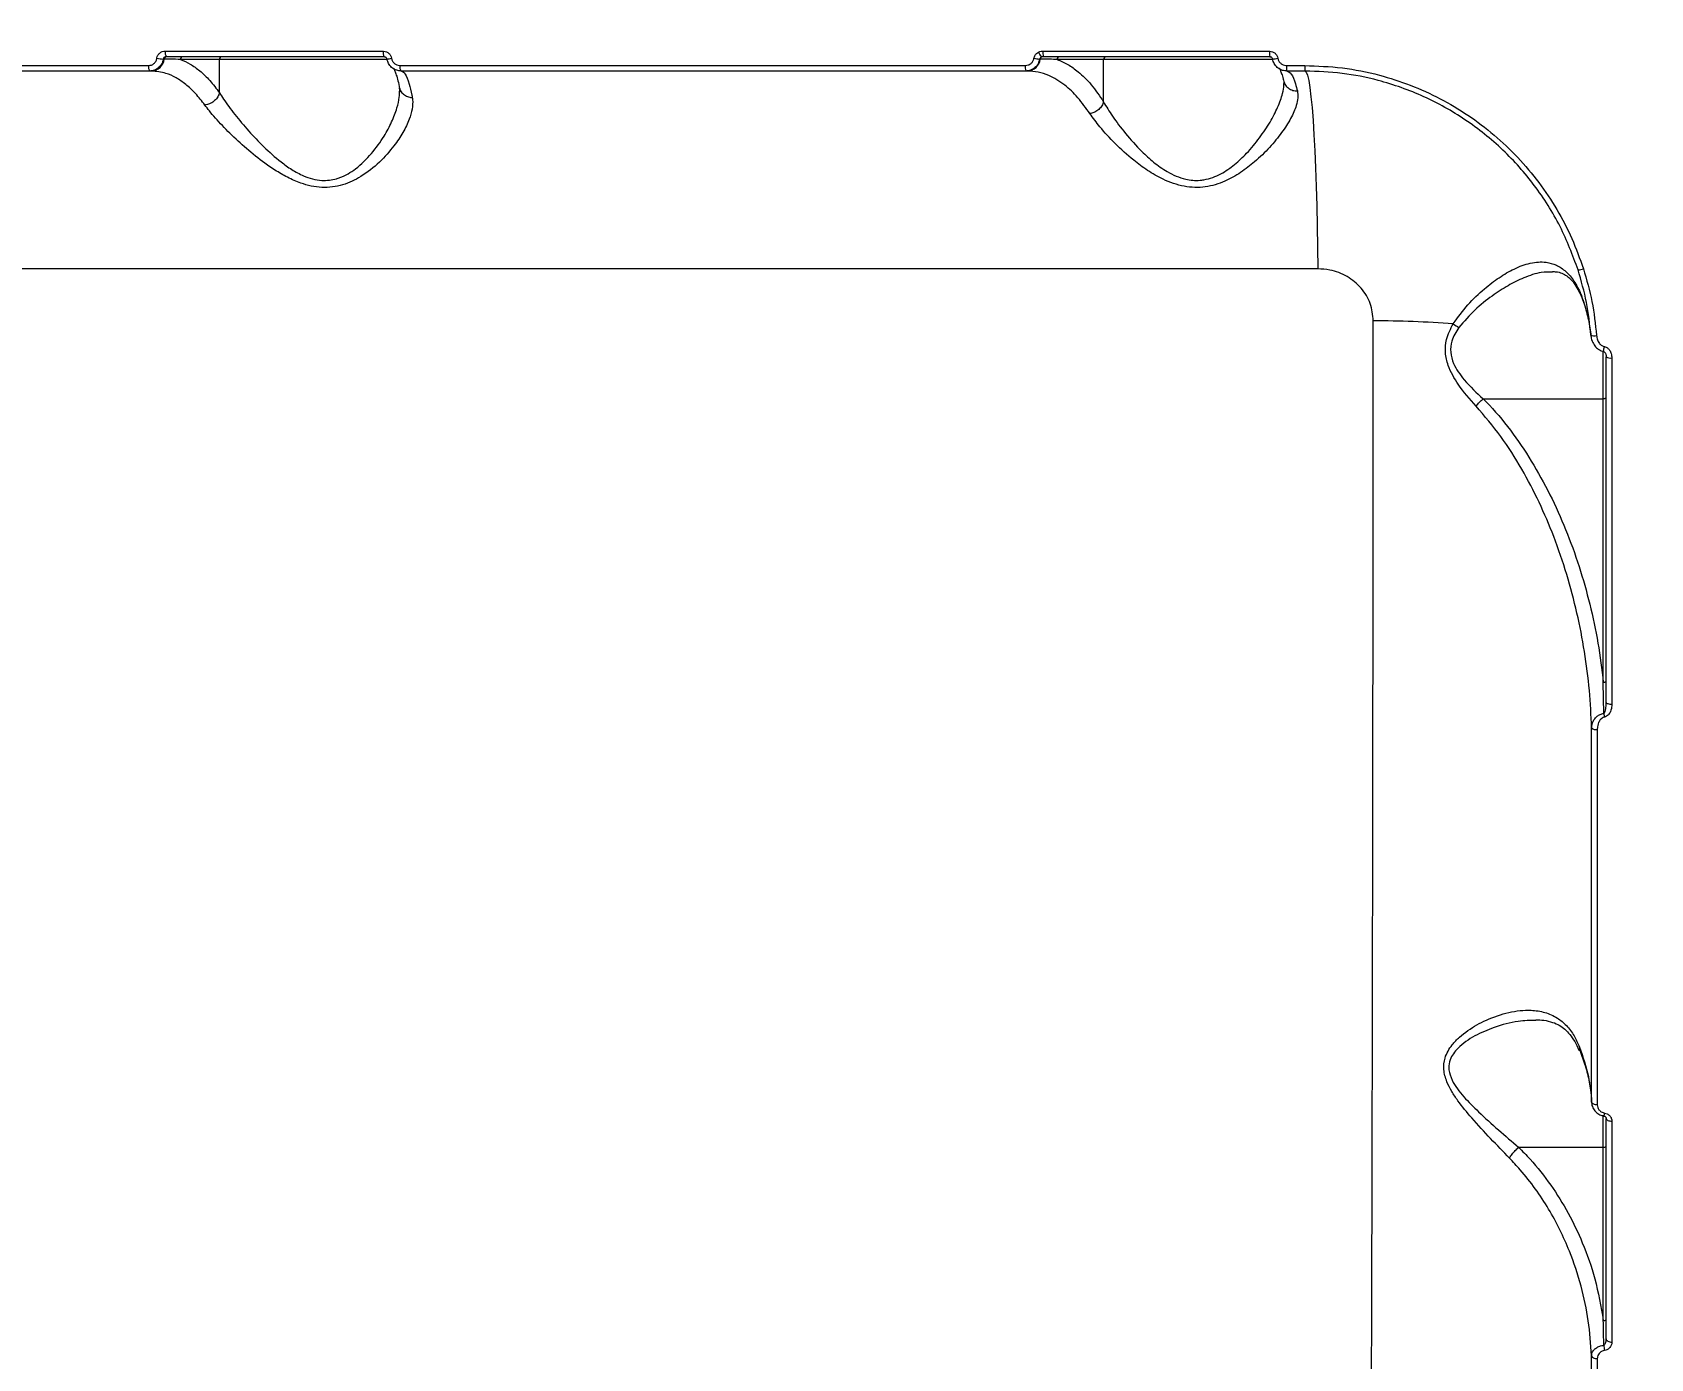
# Model space of a CAD drawing. Header units: millimetres. Extents: x -6521 to 6343, y -6174 to 4868.
# Drawn here: x -2641.9 to -2359.8, y 458.9 to 690.2 of the extents above; entities that cross this region are included whole.
import ezdxf

# ---------------------------------------------------------------- set-up
doc = ezdxf.new("R2010")
doc.units = ezdxf.units.MM
for name, color, linetype in [('DIKOM_ОБЪЕКТ', 7, 'Continuous'), ('DIKOM_РАЗМЕР_ЗОНА', 7, 'Continuous'), ('DIKOM_РАЗМЕР_ОБЪЕКТА', 7, 'Continuous')]:
    doc.layers.add(name, color=color, linetype=linetype)
doc.styles.add('style1', font='arial.ttf', dxfattribs={"width": 0.8})
doc.dimstyles.new('1-50', dxfattribs={"dimtxt": 300, "dimasz": 200, "dimexe": 100, "dimexo": 0, "dimgap": 100, "dimtad": 1, "dimtxsty": 'style1', "dimcen": 200, "dimclrd": 7, "dimclre": 7, "dimclrt": 7, "dimadec": 1, "dimazin": 2, "dimtfac": 1, "dimtmove": 0, "dimatfit": 2, "dimfxl": 0, "dimlwd": 25, "dimlwe": 18, "dimarcsym": 0})

# ---------------------------------------------------------------- blocks, each defined once
blk = doc.blocks.new('*D12')
at = {"layer": 'Defpoints', "color": 0, "transparency": 16777216}
for p in [(918.99, 3251.45), (5268.57, 3251.45), (-3684.78, -1936.75)]:
    blk.add_point(p, dxfattribs=at)
at = {"layer": 'DIKOM_РАЗМЕР_ОБЪЕКТА', "color": 7, "lineweight": 18, "transparency": 16777216}
for p, q in [((918.99, 3251.45), (5368.57, 3251.45)), ((-3684.78, -1936.75), (5368.57, -1936.75))]:
    blk.add_line(p, q, dxfattribs=at)
at = {"layer": 'DIKOM_РАЗМЕР_ОБЪЕКТА', "color": 7, "lineweight": 25, "transparency": 16777216}
blk.add_line((5268.57, -1736.75), (5268.57, 3051.45), dxfattribs=at)
at = {"layer": 'DIKOM_РАЗМЕР_ОБЪЕКТА', "color": 7, "transparency": 16777216}
for points in [[(5235.23, 3051.45), (5301.9, 3051.45), (5268.57, 3251.45)], [(5235.23, -1736.75), (5301.9, -1736.75), (5268.57, -1936.75)]]:
    blk.add_solid(points, dxfattribs=at)
at = {"layer": 'DIKOM_РАЗМЕР_ОБЪЕКТА', "color": 7, "transparency": 16777216, "insert": (5015.39, 711.25), "char_height": 300, "attachment_point": 5, "rotation": 90, "style": 'style1'}
blk.add_mtext('5150', dxfattribs=at)
blk = doc.blocks.new('*D13')
at = {"layer": 'Defpoints', "color": 0, "transparency": 16777216}
for p in [(1683.24, 4867.99), (-4359.52, -3960.36), (6242.61, -3960.36)]:
    blk.add_point(p, dxfattribs=at)
at = {"layer": 'DIKOM_РАЗМЕР_ЗОНА', "color": 7, "lineweight": 18, "transparency": 16777216}
for p, q in [((1683.24, 4867.99), (6342.61, 4867.99)), ((-4359.52, -3960.36), (6342.61, -3960.36))]:
    blk.add_line(p, q, dxfattribs=at)
at = {"layer": 'DIKOM_РАЗМЕР_ЗОНА', "color": 7, "lineweight": 25, "transparency": 16777216}
blk.add_line((6242.61, 4667.99), (6242.61, -3760.36), dxfattribs=at)
at = {"layer": 'DIKOM_РАЗМЕР_ЗОНА', "color": 7, "transparency": 16777216}
for points in [[(6209.28, 4667.99), (6275.95, 4667.99), (6242.61, 4867.99)], [(6209.28, -3760.36), (6275.95, -3760.36), (6242.61, -3960.36)]]:
    blk.add_solid(points, dxfattribs=at)
at = {"layer": 'DIKOM_РАЗМЕР_ЗОНА', "color": 7, "transparency": 16777216, "insert": (5989.44, 630.24), "char_height": 300, "attachment_point": 5, "rotation": 90, "style": 'style1'}
blk.add_mtext('8850', dxfattribs=at)

msp = doc.modelspace()

# ---------------------------------------------------------------- linework, layer by layer
at = {"layer": 'DIKOM_ОБЪЕКТ', "color": 7, "linetype": 'Continuous', "lineweight": 15}
for p, q in [((-2618.731, 686.93), (-2580.731, 686.93)), ((-2580.542, 685.964), (-2618.51, 685.964)), ((-2465.727, 686.93), (-2426.231, 686.93)), ((-2426.17, 685.964), (-2465.633, 685.964)), ((-2728.234, 684.424), (-2621.643, 684.424)), ((-2621.42, 683.464), (-2727.924, 683.464)), ((-2621.136, 683.464), (-2621.42, 683.464)), ((-2618.9, 685.548), (-2619.072, 685.548)), ((-2609.266, 685.464), (-2616.067, 685.464)), ((-2609.266, 679.658), (-2609.266, 685.464)), ((-2580.031, 685.464), (-2609.266, 685.464)), ((-2580.06, 685.548), (-2580.066, 685.546)), ((-2577.803, 684.424), (-2468.811, 684.424)), ((-2468.714, 683.464), (-2577.617, 683.464)), ((-2468.42, 683.464), (-2468.714, 683.464)), ((-2466.184, 685.548), (-2466.281, 685.548)), ((-2455.122, 685.464), (-2463.248, 685.464)), ((-2455.122, 678.077), (-2455.122, 685.464)), ((-2425.653, 685.464), (-2455.122, 685.464)), ((-2423.263, 684.424), (-2420.067, 684.424)), ((-2420.011, 683.464), (-2423.204, 683.464)), ((-2577.896, 679.787), (-2577.892, 679.965)), ((-2417.78, 648.962), (-2896.438, 648.962)), ((-2368.011, 626.298), (-2368.011, 634.586)), ((-2388.954, 626.298), (-2368.011, 626.298)), ((-2368.011, 576.824), (-2368.011, 626.298)), ((-2367.944, 571.421), (-2368.011, 576.824)), ((-2368.011, 495.757), (-2368.011, 501.192)), ((-2382.772, 495.757), (-2368.011, 495.757)), ((-2368.011, 465.538), (-2368.011, 495.757))]:
    msp.add_line(p, q, dxfattribs=at)
at = {"layer": 'DIKOM_ОБЪЕКТ', "color": 7, "linetype": 'Continuous', "lineweight": 15, "flags": 128}
for points in [[(-2420.011, 683.464), (-2419.796, 683.282), (-2419.583, 682.736), (-2419.374, 681.833), (-2419.171, 680.579), (-2418.975, 678.988), (-2418.789, 677.072), (-2418.615, 674.85), (-2418.452, 672.341), (-2418.304, 669.569), (-2418.172, 666.56), (-2418.056, 663.339), (-2417.959, 659.937), (-2417.88, 656.386), (-2417.82, 652.716), (-2417.78, 648.962)], [(-2367.511, 626.473), (-2367.52, 626.439), (-2367.549, 626.406), (-2367.595, 626.376), (-2367.657, 626.349), (-2367.733, 626.327), (-2367.819, 626.311), (-2367.913, 626.301), (-2368.011, 626.298)], [(-2367.511, 577), (-2367.52, 576.966), (-2367.549, 576.933), (-2367.595, 576.902), (-2367.657, 576.876), (-2367.733, 576.854), (-2367.819, 576.838), (-2367.913, 576.828), (-2368.011, 576.824)], [(-2367.511, 573.341), (-2367.492, 573.282), (-2367.436, 573.225), (-2367.344, 573.172), (-2367.222, 573.126), (-2367.072, 573.088), (-2366.901, 573.059), (-2366.716, 573.041), (-2366.522, 573.035)], [(-2370.051, 503.63), (-2370.024, 503.542), (-2369.963, 503.458), (-2369.87, 503.38), (-2369.747, 503.312), (-2369.6, 503.257), (-2369.433, 503.215), (-2369.252, 503.189), (-2369.064, 503.179)], [(-2367.511, 500.791), (-2367.492, 500.698), (-2367.435, 500.609), (-2367.344, 500.526), (-2367.221, 500.454), (-2367.072, 500.394), (-2366.901, 500.35), (-2366.715, 500.322), (-2366.522, 500.312)], [(-2368.011, 495.757), (-2367.913, 495.76), (-2367.819, 495.77), (-2367.733, 495.786), (-2367.657, 495.807), (-2367.595, 495.834), (-2367.549, 495.864), (-2367.52, 495.896), (-2367.511, 495.93)], [(-2368.011, 465.538), (-2367.913, 465.542), (-2367.819, 465.552), (-2367.733, 465.568), (-2367.657, 465.59), (-2367.595, 465.616), (-2367.549, 465.647), (-2367.52, 465.68), (-2367.511, 465.714)], [(-2367.511, 462.354), (-2367.492, 462.243), (-2367.435, 462.137), (-2367.344, 462.039), (-2367.221, 461.953), (-2367.072, 461.882), (-2366.9, 461.828), (-2366.715, 461.795), (-2366.521, 461.783)], [(-2370.053, 459.443), (-2370.027, 459.335), (-2369.966, 459.232), (-2369.872, 459.137), (-2369.749, 459.054), (-2369.602, 458.987), (-2369.435, 458.936), (-2369.254, 458.904), (-2369.067, 458.892)]]:
    msp.add_lwpolyline(points, dxfattribs=at)
at = {"layer": 'DIKOM_ОБЪЕКТ', "color": 7, "linetype": 'Continuous', "lineweight": 15}
for centre, radius, start, end in [((-2618.661, 693.984), 8.447, 259.58745, 267.21171), ((-2618.434, 685.496), 0.469, 92.33166, 173.63732), ((-2617.482, 686.707), 1.269, 169.89061, 215.82616), ((-2615.589, 685.486), 0.478, 92.93518, 182.65868), ((-2608.788, 685.486), 0.478, 92.93518, 182.65868), ((-2579.327, 686.703), 1.423, 170.85001, 211.3004), ((-2584.639, 715.993), 30.789, 278.54134, 280.04623), ((-2465.394, 696.201), 10.69, 259.89082, 265.24061), ((-2462.962, 688.348), 3.862, 204.45513, 219.25582), ((-2465.689, 685.479), 0.5, 121.80266, 172.1597), ((-2463.12, 686.696), 2.618, 174.88273, 196.23295), ((-2462.77, 685.486), 0.478, 92.93697, 182.65689), ((-2454.644, 685.486), 0.478, 92.936, 182.65692), ((-2422.299, 686.695), 3.939, 176.58145, 190.68662), ((-2426.328, 693.403), 7.886, 274.76587, 281.5615), ((-2620.412, 684.204), 1.25, 169.86515, 216.273), ((-2621.231, 685.808), 2.345, 272.3306, 353.63194), ((-2576.395, 684.2), 1.427, 170.96732, 211.03442), ((-2466.289, 684.193), 2.532, 174.76685, 196.71707), ((-2468.515, 685.808), 2.345, 272.33086, 353.63245), ((-2419.205, 684.191), 4.065, 176.72003, 190.30143), ((-2415.822, 684.191), 4.251, 176.86271, 189.84397), ((-2372.34, 650.907), 2.129, 268.02432, 293.89668), ((-2409.623, 412.335), 227.579, 86.10567, 89.61974), ((-2389.836, 644.907), 7.014, 231.87336, 241.56052), ((-2369.562, 639.133), 1.84, 250.2261, 281.27831), ((-2379.822, 637.551), 12.196, 345.85013, 349.81243), ((-2366.761, 635.068), 1.658, 243.12082, 278.2637), ((-2354.879, 573.49), 13.228, 188.9983, 191.87954), ((-2369.268, 569.7), 1.106, 225.16715, 280.69779), ((-2369.222, 501.871), 1.447, 333.15237, 354.35775), ((-2358.899, 462.005), 9.076, 184.92686, 190.76259)]:
    msp.add_arc(centre, radius, start, end, dxfattribs=at)
for points, knots in [([(-2621.643, 684.424), (-2621.473, 684.441), (-2621.133, 684.475), (-2620.684, 684.741), (-2620.351, 685.131), (-2620.222, 685.472), (-2620.191, 685.657), (-2620.188, 685.677)], [0, 0, 0, 0, 0.24578, 0.4918018, 0.7342911, 0.9715211, 1, 1, 1, 1]), ([(-2620.188, 685.677), (-2620.185, 685.696), (-2620.154, 685.88), (-2620.025, 686.222), (-2619.692, 686.612), (-2619.241, 686.879), (-2618.901, 686.913), (-2618.731, 686.93)], [0, 0, 0, 0, 0.0278387, 0.2650286, 0.507723, 0.7539591, 1, 1, 1, 1]), ([(-2618.51, 685.964), (-2618.577, 685.959), (-2618.707, 685.948), (-2618.881, 685.862), (-2619.005, 685.738), (-2619.054, 685.63), (-2619.069, 685.569), (-2619.071, 685.554), (-2619.072, 685.548)], [0, 0, 0, 0, 0.2631246, 0.5159535, 0.7520812, 0.9410426, 0.9741606, 1, 1, 1, 1]), ([(-2580.731, 686.93), (-2580.702, 686.929), (-2580.508, 686.925), (-2580.149, 686.839), (-2579.725, 686.566), (-2579.4, 686.166), (-2579.312, 685.84), (-2579.268, 685.677)], [0, 0, 0, 0, 0.0426274, 0.2824567, 0.5216197, 0.7607582, 1, 1, 1, 1]), ([(-2580.521, 685.954), (-2580.478, 685.952), (-2580.38, 685.949), (-2580.239, 685.864), (-2580.125, 685.731), (-2580.073, 685.615), (-2580.067, 685.551), (-2580.067, 685.547)], [0, 0, 0, 0, 0.2107227, 0.4853169, 0.7294221, 0.9829915, 1, 1, 1, 1]), ([(-2579.268, 685.677), (-2579.223, 685.513), (-2579.135, 685.187), (-2578.81, 684.787), (-2578.385, 684.514), (-2578.027, 684.428), (-2577.833, 684.424), (-2577.803, 684.424)], [0, 0, 0, 0, 0.2393998, 0.4786809, 0.7179113, 0.9577159, 1, 1, 1, 1]), ([(-2468.811, 684.424), (-2468.626, 684.441), (-2468.256, 684.477), (-2467.773, 684.759), (-2467.409, 685.168), (-2467.316, 685.509), (-2467.27, 685.677)], [0, 0, 0, 0, 0.2566313, 0.513665, 0.7612053, 1, 1, 1, 1]), ([(-2467.27, 685.677), (-2467.228, 685.834), (-2467.144, 686.148), (-2466.848, 686.52), (-2466.594, 686.677), (-2466.477, 686.749)], [0, 0, 0, 0, 0.3509625, 0.7013925, 1, 1, 1, 1]), ([(-2466.477, 686.749), (-2466.41, 686.781), (-2466.175, 686.892), (-2465.913, 686.914), (-2465.727, 686.93)], [0, 0, 0, 0, 0.2879374, 1, 1, 1, 1]), ([(-2465.952, 685.904), (-2466.001, 685.881), (-2466.102, 685.833), (-2466.214, 685.72), (-2466.267, 685.615), (-2466.278, 685.561), (-2466.281, 685.548)], [0, 0, 0, 0, 0.328275, 0.6786799, 0.9203663, 1, 1, 1, 1]), ([(-2465.633, 685.964), (-2465.712, 685.96), (-2465.82, 685.953), (-2465.923, 685.915), (-2465.952, 685.904)], [0, 0, 0, 0, 0.7209498, 1, 1, 1, 1]), ([(-2426.231, 686.93), (-2426.205, 686.929), (-2426.011, 686.926), (-2425.649, 686.843), (-2425.215, 686.57), (-2424.883, 686.169), (-2424.792, 685.841), (-2424.747, 685.677)], [0, 0, 0, 0, 0.0372323, 0.2778777, 0.5185716, 0.7592265, 1, 1, 1, 1]), ([(-2426.15, 685.955), (-2426.111, 685.954), (-2426.009, 685.952), (-2425.857, 685.869), (-2425.73, 685.726), (-2425.677, 685.601), (-2425.672, 685.534), (-2425.671, 685.53)], [0, 0, 0, 0, 0.1673665, 0.4415315, 0.7124777, 0.9790577, 1, 1, 1, 1]), ([(-2424.747, 685.677), (-2424.702, 685.513), (-2424.612, 685.184), (-2424.28, 684.784), (-2423.846, 684.511), (-2423.483, 684.427), (-2423.289, 684.424), (-2423.263, 684.424)], [0, 0, 0, 0, 0.2407472, 0.4813639, 0.7220876, 0.9628016, 1, 1, 1, 1]), ([(-2619.072, 685.548), (-2619.078, 685.515), (-2619.128, 685.208), (-2619.339, 684.641), (-2619.876, 683.993), (-2620.599, 683.549), (-2621.147, 683.493), (-2621.42, 683.464)], [0, 0, 0, 0, 0.0286352, 0.2670867, 0.5101411, 0.7556523, 1, 1, 1, 1]), ([(-2611.817, 677.525), (-2612.351, 678.215), (-2613.423, 679.601), (-2615.114, 681.166), (-2616.841, 682.342), (-2618.84, 683.254), (-2620.285, 683.386), (-2621.136, 683.464)], [0, 0, 0, 0, 0.1872817, 0.376544, 0.5570054, 0.739194, 1, 1, 1, 1]), ([(-2616.067, 685.464), (-2616.208, 685.472), (-2616.914, 685.511), (-2617.872, 685.543), (-2618.668, 685.547), (-2618.9, 685.548)], [0, 0, 0, 0, 0.1504249, 0.7521416, 1, 1, 1, 1]), ([(-2616.067, 685.464), (-2615.499, 685.223), (-2614.357, 684.74), (-2612.644, 683.499), (-2610.925, 681.87), (-2609.821, 680.398), (-2609.266, 679.658)], [0, 0, 0, 0, 0.2380434, 0.4781702, 0.7377138, 1, 1, 1, 1]), ([(-2577.617, 683.464), (-2577.666, 683.465), (-2577.99, 683.471), (-2578.589, 683.614), (-2579.298, 684.068), (-2579.84, 684.733), (-2579.987, 685.276), (-2580.06, 685.548)], [0, 0, 0, 0, 0.0422553, 0.2819831, 0.521282, 0.760626, 1, 1, 1, 1]), ([(-2578.915, 683.982), (-2578.906, 683.969), (-2578.885, 683.939), (-2578.721, 683.604), (-2578.5, 682.999), (-2578.228, 682.041), (-2578.019, 681.201), (-2577.907, 680.603), (-2577.892, 680.524)], [0, 0, 0, 0, 0.1359262, 0.3098128, 0.5089061, 0.7292089, 0.9644702, 1, 1, 1, 1]), ([(-2577.547, 683.464), (-2577.322, 683.357), (-2576.866, 683.14), (-2576.258, 681.525), (-2575.862, 679.882), (-2575.686, 678.98), (-2575.659, 678.845)], [0, 0, 0, 0, 0.3435002, 0.6969404, 0.9545335, 1, 1, 1, 1]), ([(-2466.281, 685.548), (-2466.354, 685.27), (-2466.502, 684.706), (-2467.076, 684.025), (-2467.838, 683.554), (-2468.423, 683.494), (-2468.714, 683.464)], [0, 0, 0, 0, 0.2425139, 0.4916981, 0.7472699, 1, 1, 1, 1]), ([(-2457.515, 676.037), (-2458.207, 677.002), (-2459.603, 678.949), (-2462.02, 681.206), (-2464.356, 682.621), (-2466.549, 683.348), (-2467.794, 683.426), (-2468.42, 683.464)], [0, 0, 0, 0, 0.2106459, 0.4247501, 0.6762067, 0.8373917, 1, 1, 1, 1]), ([(-2463.248, 685.464), (-2464.104, 685.502), (-2465.088, 685.545), (-2466.058, 685.547), (-2466.184, 685.548)], [0, 0, 0, 0, 0.8702191, 1, 1, 1, 1]), ([(-2463.248, 685.464), (-2462.625, 685.208), (-2461.374, 684.692), (-2459.37, 683.253), (-2457.242, 681.184), (-2455.832, 679.118), (-2455.122, 678.077)], [0, 0, 0, 0, 0.2160725, 0.4341109, 0.7147665, 1, 1, 1, 1]), ([(-2423.204, 683.464), (-2423.247, 683.465), (-2423.57, 683.47), (-2424.172, 683.608), (-2424.893, 684.062), (-2425.444, 684.729), (-2425.593, 685.275), (-2425.668, 685.548)], [0, 0, 0, 0, 0.037236, 0.2781059, 0.518869, 0.7593913, 1, 1, 1, 1]), ([(-2424.505, 683.983), (-2424.496, 683.97), (-2424.476, 683.94), (-2424.313, 683.61), (-2424.092, 682.991), (-2423.886, 682.319), (-2423.761, 681.767), (-2423.729, 681.623)], [0, 0, 0, 0, 0.1676216, 0.3833059, 0.6303219, 0.9038073, 1, 1, 1, 1]), ([(-2423.134, 683.464), (-2422.892, 683.355), (-2422.402, 683.134), (-2421.806, 681.704), (-2421.466, 680.405), (-2421.355, 679.982)], [0, 0, 0, 0, 0.3958746, 0.8032235, 1, 1, 1, 1]), ([(-2420.067, 684.424), (-2417.876, 684.341), (-2413.493, 684.176), (-2407.319, 682.925), (-2401.623, 681.08), (-2396.439, 678.729), (-2391.539, 675.824), (-2386.997, 672.376), (-2382.861, 668.446), (-2379.18, 664.089), (-2376.035, 659.342), (-2373.388, 654.299), (-2372.114, 650.738), (-2371.478, 648.96)], [0, 0, 0, 0, 0.1021843, 0.2043679, 0.2924906, 0.3808921, 0.4690131, 0.5574037, 0.6460773, 0.7344678, 0.8228831, 0.9115809, 1, 1, 1, 1]), ([(-2372.414, 648.779), (-2373.369, 651.344), (-2374.816, 655.229), (-2377.603, 660.053), (-2380.748, 664.645), (-2384.474, 668.828), (-2388.673, 672.502), (-2393.163, 675.805), (-2398.048, 678.531), (-2403.208, 680.62), (-2407.941, 682.078), (-2413.553, 683.223), (-2417.846, 683.383), (-2420.011, 683.464)], [0, 0, 0, 0, 0.1307406, 0.1980628, 0.2653838, 0.3961146, 0.4634488, 0.5307837, 0.6611974, 0.7283452, 0.795493, 0.8968892, 1, 1, 1, 1]), ([(-2577.947, 680.492), (-2577.938, 680.468), (-2577.878, 680.296), (-2577.887, 680.022), (-2577.895, 679.787)], [0, 0, 0, 0, 0.1379136, 1, 1, 1, 1]), ([(-2577.854, 680.53), (-2577.847, 680.459), (-2577.815, 680.143), (-2577.48, 679.647), (-2576.888, 679.141), (-2576.273, 678.916), (-2575.854, 678.854), (-2575.705, 678.847), (-2575.659, 678.845)], [0, 0, 0, 0, 0.0749591, 0.3365981, 0.5982375, 0.8599072, 0.9567535, 1, 1, 1, 1]), ([(-2421.355, 679.982), (-2421.306, 679.594), (-2421.208, 678.817), (-2421.552, 677.223), (-2422.43, 675.196), (-2424.025, 672.718), (-2426.131, 670.134), (-2428.558, 667.76), (-2431.176, 665.721), (-2434.01, 664.11), (-2436.8, 663.242), (-2439.239, 663.11), (-2441.127, 663.309), (-2442.992, 663.817), (-2445.164, 664.723), (-2447.508, 666.091), (-2450.334, 668.201), (-2453.179, 670.787), (-2455.746, 673.586), (-2456.962, 675.27), (-2457.515, 676.037)], [0, 0, 0, 0, 0.0450771, 0.0901835, 0.1588881, 0.2276838, 0.2984045, 0.369113, 0.4250481, 0.4808197, 0.5408195, 0.5713839, 0.6019545, 0.6344662, 0.6670296, 0.7198467, 0.7727698, 0.8528833, 0.932986, 1, 1, 1, 1]), ([(-2455.123, 678.069), (-2455.122, 678.069), (-2454.67, 677.25), (-2453.567, 675.485), (-2451.36, 672.531), (-2448.908, 669.794), (-2446.437, 667.541), (-2444.418, 666.083), (-2442.509, 665.101), (-2440.608, 664.458), (-2438.914, 664.324), (-2436.811, 664.592), (-2434.647, 665.424), (-2432.221, 667.138), (-2429.965, 669.288), (-2427.878, 671.813), (-2426.072, 674.531), (-2424.69, 677.171), (-2423.961, 679.3), (-2423.681, 680.672), (-2423.722, 681.198), (-2423.73, 681.308)], [0, 0, 0, 0, 0.0000501, 0.0712323, 0.1549609, 0.2408364, 0.2946362, 0.3495138, 0.3810927, 0.4135441, 0.4592319, 0.4720693, 0.5306412, 0.5868145, 0.644889, 0.7188626, 0.7943286, 0.8665783, 0.9405885, 0.9876304, 1, 1, 1, 1]), ([(-2423.739, 681.689), (-2423.726, 681.653), (-2423.701, 681.585), (-2423.71, 681.398), (-2423.715, 681.309)], [0, 0, 0, 0, 0.5261407, 1, 1, 1, 1]), ([(-2423.693, 681.629), (-2423.688, 681.588), (-2423.654, 681.294), (-2423.323, 680.812), (-2422.732, 680.289), (-2422.069, 680.04), (-2421.598, 679.982), (-2421.4, 679.982), (-2421.355, 679.982)], [0, 0, 0, 0, 0.0418124, 0.300121, 0.5584338, 0.8167522, 0.9580011, 1, 1, 1, 1]), ([(-2609.267, 679.651), (-2609.354, 679.41), (-2609.527, 678.928), (-2610.082, 678.287), (-2610.781, 677.801), (-2611.348, 677.602), (-2611.691, 677.54), (-2611.774, 677.531), (-2611.817, 677.525)], [0, 0, 0, 0, 0.2316343, 0.4632535, 0.6948717, 0.9265044, 0.9610463, 1, 1, 1, 1]), ([(-2575.659, 678.845), (-2575.64, 678.717), (-2575.544, 678.086), (-2575.622, 676.846), (-2576.162, 674.936), (-2577.205, 672.767), (-2578.904, 670.229), (-2581.269, 667.516), (-2584.282, 665.103), (-2587.189, 663.698), (-2589.551, 663.192), (-2591.404, 663.108), (-2593.273, 663.358), (-2595.307, 663.936), (-2597.44, 664.884), (-2600.125, 666.461), (-2603.055, 668.609), (-2606.116, 671.284), (-2608.836, 673.962), (-2610.71, 676.065), (-2611.561, 677.187), (-2611.817, 677.525)], [0, 0, 0, 0, 0.0134546, 0.066321, 0.1192322, 0.1832732, 0.2473508, 0.3264791, 0.4053641, 0.4678586, 0.4990959, 0.5303025, 0.561441, 0.5926215, 0.6345124, 0.6764878, 0.7480838, 0.8197587, 0.8939569, 0.9680633, 1, 1, 1, 1]), ([(-2609.267, 679.651), (-2609.267, 679.65), (-2609.04, 679.295), (-2608.282, 678.105), (-2606.633, 675.886), (-2604.265, 673.059), (-2601.579, 670.225), (-2599.049, 667.943), (-2596.686, 666.248), (-2594.844, 665.238), (-2593.055, 664.605), (-2591.094, 664.281), (-2589.459, 664.48), (-2587.457, 665.138), (-2585.199, 666.486), (-2582.641, 669.058), (-2580.624, 671.897), (-2579.175, 674.6), (-2578.321, 676.88), (-2577.889, 678.629), (-2577.894, 679.492), (-2577.896, 679.787)], [0, 0, 0, 0, 0.0000417, 0.0339741, 0.112246, 0.1926689, 0.2674426, 0.3438425, 0.3859507, 0.428987, 0.4587739, 0.4897068, 0.5381073, 0.5500148, 0.6125038, 0.6936422, 0.7779412, 0.8458645, 0.9149466, 0.9708965, 1, 1, 1, 1]), ([(-2609.266, 679.658), (-2609.266, 679.657), (-2609.266, 679.654), (-2609.267, 679.652), (-2609.267, 679.651)], [0, 0, 0, 0, 0.6182762, 1, 1, 1, 1]), ([(-2455.123, 678.069), (-2455.214, 677.836), (-2455.398, 677.369), (-2455.966, 676.747), (-2456.649, 676.294), (-2457.193, 676.099), (-2457.47, 676.045), (-2457.515, 676.037)], [0, 0, 0, 0, 0.24625, 0.4924782, 0.7387246, 0.9580392, 1, 1, 1, 1]), ([(-2455.122, 678.077), (-2455.122, 678.076), (-2455.122, 678.073), (-2455.122, 678.07), (-2455.123, 678.069)], [0, 0, 0, 0, 0.5712961, 1, 1, 1, 1]), ([(-2408.113, 639.91), (-2408.22, 640.931), (-2408.437, 642.989), (-2410.133, 645.719), (-2412.602, 647.75), (-2415.299, 648.81), (-2417.071, 648.919), (-2417.78, 648.962)], [0, 0, 0, 0, 0.2099068, 0.4228967, 0.6382659, 0.8553545, 1, 1, 1, 1]), ([(-2394.167, 639.389), (-2393.343, 640.523), (-2391.666, 642.832), (-2388.864, 645.43), (-2386.147, 647.516), (-2383.442, 649.09), (-2380.674, 650.101), (-2378.209, 650.26), (-2376.156, 649.681), (-2374.517, 648.592), (-2373.074, 646.885), (-2372.141, 645.12), (-2371.699, 643.923), (-2371.592, 643.633)], [0, 0, 0, 0, 0.1053252, 0.2145468, 0.3102856, 0.4080596, 0.5195913, 0.6352768, 0.7180669, 0.8031646, 0.8862434, 0.9724021, 1, 1, 1, 1]), ([(-2371.478, 648.96), (-2370.93, 647.065), (-2369.826, 643.248), (-2369.411, 639.311), (-2369.202, 637.329)], [0, 0, 0, 0, 0.4964923, 1, 1, 1, 1]), ([(-2376.879, 648.409), (-2377.522, 648.41), (-2379.112, 648.41), (-2381.734, 647.514), (-2384.623, 646.098), (-2387.481, 644.211), (-2390.48, 641.901), (-2392.278, 639.792), (-2393.176, 638.739)], [0, 0, 0, 0, 0.1289765, 0.3186621, 0.4812556, 0.6438836, 0.8222311, 1, 1, 1, 1]), ([(-2376.889, 648.474), (-2376.667, 648.475), (-2376.059, 648.477), (-2375.256, 648.234), (-2374.414, 647.786), (-2373.659, 647.125), (-2372.938, 646.24), (-2372.261, 645.065), (-2371.784, 644.059), (-2371.576, 643.398), (-2371.545, 643.299)], [0, 0, 0, 0, 0.0983968, 0.2700309, 0.4321653, 0.5709245, 0.7016687, 0.8402106, 0.9758727, 1, 1, 1, 1]), ([(-2370.184, 637.402), (-2370.385, 639.314), (-2370.79, 643.165), (-2371.87, 646.899), (-2372.414, 648.779)], [0, 0, 0, 0, 0.4964809, 1, 1, 1, 1]), ([(-2371.592, 643.633), (-2371.266, 642.611), (-2370.611, 640.559), (-2370.327, 638.458), (-2370.184, 637.402)], [0, 0, 0, 0, 0.4978671, 1, 1, 1, 1]), ([(-2371.592, 643.633), (-2371.591, 643.605), (-2371.588, 643.497), (-2371.558, 643.396), (-2371.536, 643.322)], [0, 0, 0, 0, 0.260995, 1, 1, 1, 1]), ([(-2371.546, 643.318), (-2371.527, 643.271), (-2371.142, 642.327), (-2370.691, 640.43), (-2370.26, 638.467), (-2370.202, 637.417), (-2370.196, 637.305)], [0, 0, 0, 0, 0.0242718, 0.4833503, 0.9443879, 1, 1, 1, 1]), ([(-2410.012, 319.563), (-2409.975, 319.575), (-2409.884, 319.605), (-2409.749, 320.948), (-2409.606, 323.484), (-2409.47, 327.264), (-2409.341, 332.277), (-2409.22, 338.552), (-2409.108, 345.938), (-2409.005, 354.379), (-2408.909, 363.799), (-2408.819, 374.361), (-2408.735, 386.077), (-2408.657, 398.935), (-2408.585, 412.641), (-2408.519, 427.123), (-2408.46, 442.296), (-2408.405, 458.422), (-2408.354, 475.484), (-2408.308, 493.443), (-2408.27, 510.692), (-2408.239, 527.012), (-2408.213, 542.285), (-2408.19, 557.915), (-2408.169, 573.849), (-2408.151, 590.011), (-2408.136, 606.415), (-2408.123, 623.045), (-2408.116, 634.288), (-2408.113, 639.91)], [0, 0, 0, 0, 0.0268284, 0.066384, 0.1059702, 0.1455256, 0.1862365, 0.2269807, 0.2676916, 0.3071163, 0.3465717, 0.3859964, 0.4265714, 0.4671797, 0.5077548, 0.5470859, 0.5864472, 0.6257786, 0.6662559, 0.7067663, 0.7472433, 0.7786605, 0.8100773, 0.8417451, 0.8734127, 0.9049331, 0.936453, 0.9682265, 1, 1, 1, 1]), ([(-2390.199, 624.996), (-2391.286, 626.225), (-2392.774, 627.909), (-2394.309, 630.392), (-2395.158, 632.227), (-2395.648, 634.357), (-2395.439, 636.949), (-2394.633, 638.495), (-2394.167, 639.389)], [0, 0, 0, 0, 0.3030736, 0.4152378, 0.5295163, 0.6687558, 0.8085408, 1, 1, 1, 1]), ([(-2393.176, 638.739), (-2393.671, 637.98), (-2394.514, 636.684), (-2394.754, 634.39), (-2394.218, 632.538), (-2393.319, 630.959), (-2391.672, 628.798), (-2390.109, 627.32), (-2388.966, 626.295), (-2388.965, 626.294)], [0, 0, 0, 0, 0.1886231, 0.3216724, 0.4555539, 0.5677464, 0.6831239, 0.9996806, 1, 1, 1, 1]), ([(-2370.167, 637.313), (-2370.165, 637.262), (-2370.147, 636.849), (-2369.909, 636.152), (-2369.4, 635.358), (-2368.753, 634.799), (-2368.241, 634.647), (-2367.996, 634.574)], [0, 0, 0, 0, 0.0410219, 0.3334688, 0.5760179, 0.7972221, 1, 1, 1, 1]), ([(-2369.202, 637.329), (-2369.164, 637.08), (-2369.088, 636.587), (-2368.749, 635.987), (-2368.315, 635.558), (-2367.979, 635.447), (-2367.818, 635.394)], [0, 0, 0, 0, 0.2974479, 0.5890252, 0.8028445, 1, 1, 1, 1]), ([(-2367.818, 635.394), (-2367.778, 635.385), (-2367.597, 635.343), (-2367.268, 635.171), (-2366.881, 634.767), (-2366.583, 634.161), (-2366.543, 633.678), (-2366.522, 633.427)], [0, 0, 0, 0, 0.04907, 0.2179144, 0.4266754, 0.7022522, 1, 1, 1, 1]), ([(-2368.048, 634.571), (-2368.038, 634.572), (-2368.017, 634.574), (-2367.974, 634.566), (-2367.899, 634.533), (-2367.774, 634.429), (-2367.621, 634.194), (-2367.518, 633.892), (-2367.523, 633.67), (-2367.524, 633.588)], [0, 0, 0, 0, 0.0248127, 0.0509397, 0.1041332, 0.2274164, 0.4501456, 0.7962576, 1, 1, 1, 1]), ([(-2367.511, 573.341), (-2367.511, 578.266), (-2367.511, 588.116), (-2367.511, 603.121), (-2367.511, 618.27), (-2367.511, 628.483), (-2367.511, 633.589)], [0, 0, 0, 0, 0.2493134, 0.4986269, 0.7493139, 1, 1, 1, 1]), ([(-2366.522, 633.427), (-2366.522, 632.769), (-2366.522, 629.481), (-2366.522, 620.948), (-2366.522, 607.885), (-2366.522, 590.99), (-2366.522, 579.458), (-2366.522, 573.035)], [0, 0, 0, 0, 0.0321662, 0.160835, 0.4182087, 0.6759569, 1, 1, 1, 1]), ([(-2390.199, 624.996), (-2390.176, 625.026), (-2390.008, 625.242), (-2389.612, 625.7), (-2389.192, 626.086), (-2388.965, 626.294)], [0, 0, 0, 0, 0.0699349, 0.4978371, 1, 1, 1, 1]), ([(-2370.048, 568.915), (-2370.15, 571.084), (-2370.359, 575.528), (-2371.233, 582.209), (-2372.543, 588.97), (-2374.322, 595.676), (-2376.531, 602.135), (-2379.135, 608.287), (-2382.189, 614.14), (-2385.749, 619.829), (-2388.716, 623.274), (-2390.199, 624.996)], [0, 0, 0, 0, 0.1079574, 0.2212642, 0.3345722, 0.4497834, 0.5649864, 0.6720712, 0.7791296, 0.8896209, 1, 1, 1, 1]), ([(-2388.965, 626.294), (-2388.964, 626.295), (-2388.961, 626.297), (-2388.957, 626.297), (-2388.955, 626.298), (-2388.954, 626.298)], [0, 0, 0, 0, 0.3481097, 0.8184515, 1, 1, 1, 1]), ([(-2388.954, 626.298), (-2388.785, 626.125), (-2387.083, 624.393), (-2384.117, 620.866), (-2380.436, 615.412), (-2377.238, 609.606), (-2374.479, 603.453), (-2372.165, 597.071), (-2370.299, 590.456), (-2368.855, 583.703), (-2368.292, 579.117), (-2368.011, 576.824)], [0, 0, 0, 0, 0.012974, 0.1306103, 0.2483387, 0.3704485, 0.4925899, 0.6182927, 0.744006, 0.8720031, 1, 1, 1, 1]), ([(-2367.944, 571.421), (-2367.918, 571.438), (-2367.867, 571.473), (-2367.786, 571.591), (-2367.675, 571.847), (-2367.56, 572.374), (-2367.515, 572.904), (-2367.511, 573.266), (-2367.511, 573.341)], [0, 0, 0, 0, 0.0461042, 0.0901402, 0.210097, 0.4598346, 0.8891676, 1, 1, 1, 1]), ([(-2366.522, 573.035), (-2366.524, 572.947), (-2366.534, 572.512), (-2366.682, 571.853), (-2367.051, 571.238), (-2367.427, 570.893), (-2367.691, 570.809), (-2367.823, 570.767)], [0, 0, 0, 0, 0.0950861, 0.4719558, 0.7157692, 0.8572305, 1, 1, 1, 1]), ([(-2370.048, 568.915), (-2370.044, 569.006), (-2370.023, 569.483), (-2369.77, 570.223), (-2369.174, 570.896), (-2368.569, 571.276), (-2368.157, 571.372), (-2367.944, 571.421)], [0, 0, 0, 0, 0.082549, 0.435086, 0.6772393, 0.8329998, 1, 1, 1, 1]), ([(-2367.823, 570.767), (-2367.952, 570.726), (-2368.209, 570.645), (-2368.569, 570.313), (-2368.917, 569.724), (-2369.052, 569.101), (-2369.061, 568.692), (-2369.063, 568.613)], [0, 0, 0, 0, 0.1456075, 0.2899665, 0.5320885, 0.909785, 1, 1, 1, 1]), ([(-2370.051, 503.63), (-2370.05, 508.874), (-2370.05, 519.36), (-2370.049, 535.554), (-2370.049, 552.044), (-2370.048, 563.291), (-2370.048, 568.915)], [0, 0, 0, 0, 0.2490981, 0.4981951, 0.749098, 1, 1, 1, 1]), ([(-2369.063, 568.613), (-2369.063, 563.016), (-2369.063, 551.824), (-2369.063, 535.333), (-2369.064, 519.06), (-2369.064, 508.473), (-2369.064, 503.179)], [0, 0, 0, 0, 0.2490971, 0.4981941, 0.749097, 1, 1, 1, 1]), ([(-2384.38, 493.866), (-2385.473, 494.991), (-2387.681, 497.264), (-2390.766, 500.593), (-2393.039, 503.351), (-2394.467, 505.485), (-2395.396, 507.289), (-2395.939, 509.311), (-2395.688, 511.609), (-2394.568, 513.494), (-2393.105, 515.003), (-2391.125, 516.54), (-2388.225, 518.143), (-2384.447, 519.425), (-2381.007, 519.795), (-2378.178, 519.366), (-2376.111, 518.46), (-2374.404, 517.045), (-2373.105, 515.35), (-2372.459, 513.905), (-2372.161, 513.238)], [0, 0, 0, 0, 0.0753131, 0.1521183, 0.2131837, 0.2441329, 0.2756861, 0.3129821, 0.3506006, 0.4012215, 0.4378761, 0.4745844, 0.5507907, 0.6403388, 0.7326472, 0.7929997, 0.8549384, 0.904774, 0.956104, 1, 1, 1, 1]), ([(-2379.752, 517.88), (-2380.775, 517.866), (-2383.148, 517.834), (-2386.783, 516.808), (-2390.449, 515.305), (-2392.849, 513.651), (-2394.18, 512.107), (-2394.795, 510.981), (-2394.97, 509.981), (-2394.887, 508.771), (-2394.467, 507.513), (-2393.483, 505.955), (-2391.954, 504.089), (-2389.543, 501.682), (-2386.285, 498.761), (-2383.957, 496.747), (-2382.783, 495.755), (-2382.782, 495.754)], [0, 0, 0, 0, 0.1002114, 0.2323204, 0.3385638, 0.4441187, 0.478059, 0.5118778, 0.5524559, 0.5603681, 0.6088374, 0.6513233, 0.6939726, 0.7802749, 0.8900635, 0.9998856, 1, 1, 1, 1]), ([(-2379.781, 517.983), (-2379.316, 517.971), (-2378.273, 517.945), (-2376.906, 517.599), (-2375.658, 517.075), (-2374.728, 516.406), (-2373.82, 515.46), (-2373.008, 514.231), (-2372.464, 513.236), (-2372.235, 512.611), (-2372.218, 512.563)], [0, 0, 0, 0, 0.135653, 0.3045981, 0.447682, 0.5882112, 0.7172298, 0.8550335, 0.9887563, 1, 1, 1, 1]), ([(-2372.161, 513.238), (-2372.165, 513.209), (-2372.194, 513.02), (-2372.207, 512.81), (-2372.11, 512.681), (-2372.103, 512.672)], [0, 0, 0, 0, 0.1468657, 0.942194, 1, 1, 1, 1]), ([(-2372.161, 513.238), (-2371.569, 511.528), (-2370.478, 508.375), (-2370.185, 505.12), (-2370.051, 503.63)], [0, 0, 0, 0, 0.5425416, 1, 1, 1, 1]), ([(-2372.116, 512.665), (-2371.779, 511.778), (-2371.086, 509.957), (-2370.441, 507.138), (-2370.092, 504.974), (-2370.074, 503.766), (-2370.071, 503.528)], [0, 0, 0, 0, 0.2971277, 0.6094845, 0.9229301, 1, 1, 1, 1]), ([(-2370.042, 503.546), (-2370.044, 503.526), (-2370.063, 503.222), (-2369.867, 502.63), (-2369.375, 501.905), (-2368.685, 501.394), (-2368.155, 501.29), (-2367.925, 501.245)], [0, 0, 0, 0, 0.0181644, 0.2755786, 0.5367773, 0.7989812, 1, 1, 1, 1]), ([(-2369.064, 503.179), (-2369.045, 503.005), (-2369.007, 502.655), (-2368.707, 502.196), (-2368.284, 501.86), (-2367.941, 501.77), (-2367.782, 501.729)], [0, 0, 0, 0, 0.2632917, 0.5266702, 0.7813322, 1, 1, 1, 1]), ([(-2367.933, 501.215), (-2367.909, 501.211), (-2367.839, 501.201), (-2367.735, 501.152), (-2367.619, 501.066), (-2367.531, 500.935), (-2367.505, 500.839), (-2367.511, 500.781), (-2367.512, 500.778)], [0, 0, 0, 0, 0.0680669, 0.2034428, 0.3687656, 0.6142364, 0.9755561, 1, 1, 1, 1]), ([(-2367.782, 501.729), (-2367.624, 501.688), (-2367.286, 501.601), (-2366.871, 501.271), (-2366.577, 500.823), (-2366.54, 500.482), (-2366.522, 500.312)], [0, 0, 0, 0, 0.2213761, 0.474409, 0.7373304, 1, 1, 1, 1]), ([(-2367.511, 462.354), (-2367.511, 468.591), (-2367.511, 481.083), (-2367.511, 494.215), (-2367.511, 500.791)], [0, 0, 0, 0, 0.4992717, 1, 1, 1, 1]), ([(-2366.522, 500.312), (-2366.522, 499.727), (-2366.521, 496.803), (-2366.521, 488.783), (-2366.521, 476.407), (-2366.521, 466.661), (-2366.521, 461.783)], [0, 0, 0, 0, 0.0441429, 0.2207207, 0.6100144, 1, 1, 1, 1]), ([(-2384.38, 493.866), (-2384.363, 493.896), (-2384.245, 494.104), (-2383.94, 494.54), (-2383.394, 495.179), (-2382.986, 495.562), (-2382.782, 495.754)], [0, 0, 0, 0, 0.0544736, 0.3767061, 0.688342, 1, 1, 1, 1]), ([(-2370.053, 459.443), (-2370.199, 461.465), (-2370.491, 465.532), (-2371.806, 471.634), (-2373.981, 478.215), (-2376.77, 483.885), (-2379.828, 488.538), (-2382.139, 491.494), (-2383.748, 493.197), (-2384.38, 493.866)], [0, 0, 0, 0, 0.1610239, 0.3238573, 0.4936602, 0.7083229, 0.8185399, 0.928738, 1, 1, 1, 1]), ([(-2382.782, 495.754), (-2382.781, 495.754), (-2382.779, 495.756), (-2382.775, 495.757), (-2382.773, 495.757), (-2382.772, 495.757)], [0, 0, 0, 0, 0.3320804, 0.7913835, 1, 1, 1, 1]), ([(-2382.772, 495.757), (-2382.103, 495.074), (-2380.075, 493.004), (-2377.096, 489.208), (-2374.047, 484.316), (-2371.447, 478.853), (-2369.251, 472.601), (-2368.44, 467.982), (-2368.011, 465.538)], [0, 0, 0, 0, 0.0822953, 0.2495042, 0.4172997, 0.5846517, 0.780205, 1, 1, 1, 1]), ([(-2367.942, 461.225), (-2367.943, 461.373), (-2367.957, 462.812), (-2367.985, 464.249), (-2368.011, 465.538)], [0, 0, 0, 0, 0.102934, 1, 1, 1, 1]), ([(-2370.053, 459.443), (-2370.04, 459.572), (-2370.008, 459.894), (-2369.739, 460.364), (-2369.262, 460.786), (-2368.658, 461.096), (-2368.183, 461.182), (-2367.942, 461.225)], [0, 0, 0, 0, 0.1576149, 0.3931664, 0.5991349, 0.7967287, 1, 1, 1, 1]), ([(-2367.816, 460.31), (-2367.961, 460.278), (-2368.25, 460.215), (-2368.61, 459.971), (-2368.89, 459.633), (-2369.044, 459.256), (-2369.06, 458.997), (-2369.067, 458.892)], [0, 0, 0, 0, 0.1920616, 0.383609, 0.5901948, 0.8340643, 1, 1, 1, 1]), ([(-2367.942, 461.225), (-2367.911, 461.238), (-2367.857, 461.261), (-2367.762, 461.349), (-2367.661, 461.508), (-2367.569, 461.776), (-2367.518, 462.067), (-2367.513, 462.271), (-2367.511, 462.354)], [0, 0, 0, 0, 0.0790113, 0.135656, 0.303008, 0.5191001, 0.8023323, 1, 1, 1, 1]), ([(-2366.521, 461.783), (-2366.528, 461.674), (-2366.545, 461.403), (-2366.707, 461.01), (-2367, 460.66), (-2367.37, 460.407), (-2367.667, 460.342), (-2367.816, 460.31)], [0, 0, 0, 0, 0.1655652, 0.4120396, 0.6200772, 0.8097228, 1, 1, 1, 1]), ([(-2370.06, 392.946), (-2370.059, 398.004), (-2370.058, 408.12), (-2370.056, 424.408), (-2370.055, 441.426), (-2370.054, 453.438), (-2370.053, 459.443)], [0, 0, 0, 0, 0.2485943, 0.4971894, 0.7485945, 1, 1, 1, 1]), ([(-2369.067, 458.892), (-2369.067, 452.94), (-2369.068, 441.034), (-2369.069, 424.029), (-2369.07, 407.629), (-2369.071, 397.373), (-2369.072, 392.246)], [0, 0, 0, 0, 0.2485955, 0.4971899, 0.7485956, 1, 1, 1, 1])]:
    msp.add_open_spline(points, degree=3, knots=knots, dxfattribs=at)

# ---------------------------------------------------------------- dimensions: what is measured, and where the dimension line sits
at = {"layer": 'DIKOM_РАЗМЕР_ЗОНА'}
dim = msp.add_linear_dim(base=(6242.612, -3960.361), p1=(1683.243, 4867.991), p2=(-4359.523, -3960.361), angle=90, text='8850', dimstyle='1-50', dxfattribs=at)
dim.commit()
dim.dimension.update_dxf_attribs({"geometry": '*D13', "text_midpoint": (6242.612, 630.237), "dimtype": 160})
at = {"layer": 'DIKOM_РАЗМЕР_ОБЪЕКТА'}
dim = msp.add_linear_dim(base=(5268.566, 3251.455), p1=(-3684.783, -1936.746), p2=(918.989, 3251.455), angle=90, text='5150', dimstyle='1-50', dxfattribs=at)
dim.commit()
dim.dimension.update_dxf_attribs({"geometry": '*D12', "text_midpoint": (5268.566, 711.247), "dimtype": 160})

doc.saveas('drawing.dxf')
